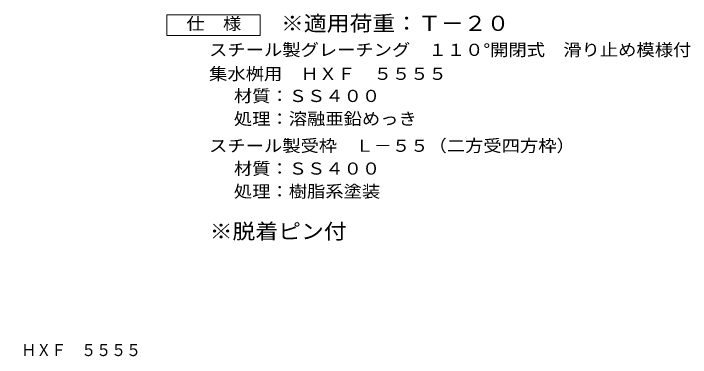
# Model space of a CAD drawing. Units: millimetres on the paper, enlarged 6 times. Extents: x -1108 to 1079, y -823 to 794.
# Drawn here: x 58 to 1035, y -823 to -325 of the extents above; entities that cross this region are included whole.
import ezdxf
from ezdxf.enums import TextEntityAlignment as Align

# ---------------------------------------------------------------- set-up
doc = ezdxf.new("R2010")
doc.units = ezdxf.units.MM
doc.header["$LTSCALE"] = 6
doc.layers.add('F-4_F-4ﾚｲﾔ', color=2, linetype='Continuous', lineweight=9)
doc.layers.add('F-5_F-5ﾚｲﾔ', color=2, linetype='Continuous')
doc.styles.add('ＭＳ ゴシック', font='')
doc.styles.get('ＭＳ ゴシック').set_extended_font_data('MS Gothic')

msp = doc.modelspace()

# ---------------------------------------------------------------- linework, layer by layer
at = {"layer": 'F-4_F-4ﾚｲﾔ'}
msp.add_lwpolyline([(278.814, -357.189), (278.814, -327.189), (413.814, -327.189), (413.814, -357.189)], close=True, dxfattribs=at)

# ---------------------------------------------------------------- texts
at = {"layer": 'F-4_F-4ﾚｲﾔ', "style": 'ＭＳ ゴシック', "width": 1.1}
for s, p in [('仕\u3000様', (307.314, -354.19)), ('スチール製グレーチング\u3000１１０°開閉式\u3000滑り止め模様付', (340.068, -391.942)), ('集水桝用\u3000ＨＸＦ\u3000５５５５', (340.068, -426.629)), ('材質：ＳＳ４００', (375.895, -458.611)), ('処理：溶融亜鉛めっき', (375.895, -491.612)), ('スチール製受枠\u3000Ｌ－５５（二方受四方枠）', (340.069, -530.612)), ('材質：ＳＳ４００', (375.895, -563.612)), ('処理：樹脂系塗装', (375.895, -596.612))]:
    msp.add_text(s, height=17.6, dxfattribs=at).set_placement(p, align=Align.BOTTOM_LEFT)
at = {"layer": 'F-4_F-4ﾚｲﾔ', "color": 3, "style": 'ＭＳ ゴシック', "width": 1.1}
msp.add_text('※脱着ピン付', height=21.99, dxfattribs=at).set_placement((340.825, -657.826), align=Align.BOTTOM_LEFT)
at = {"layer": 'F-5_F-5ﾚｲﾔ', "color": 3, "style": 'ＭＳ ゴシック', "width": 1.1}
msp.add_text('※適用荷重：Ｔ－２０', height=21.99, dxfattribs=at).set_placement((443.814, -357.189), align=Align.BOTTOM_LEFT)
at = {"layer": 'F-5_F-5ﾚｲﾔ', "style": 'ＭＳ ゴシック', "width": 0.9}
msp.add_text('集水桝用\u3000ＨＸＦ\u3000５５５５', height=17.6, dxfattribs=at).set_placement((-39.071, -825.907), align=Align.BOTTOM_LEFT)

doc.saveas('drawing.dxf')
